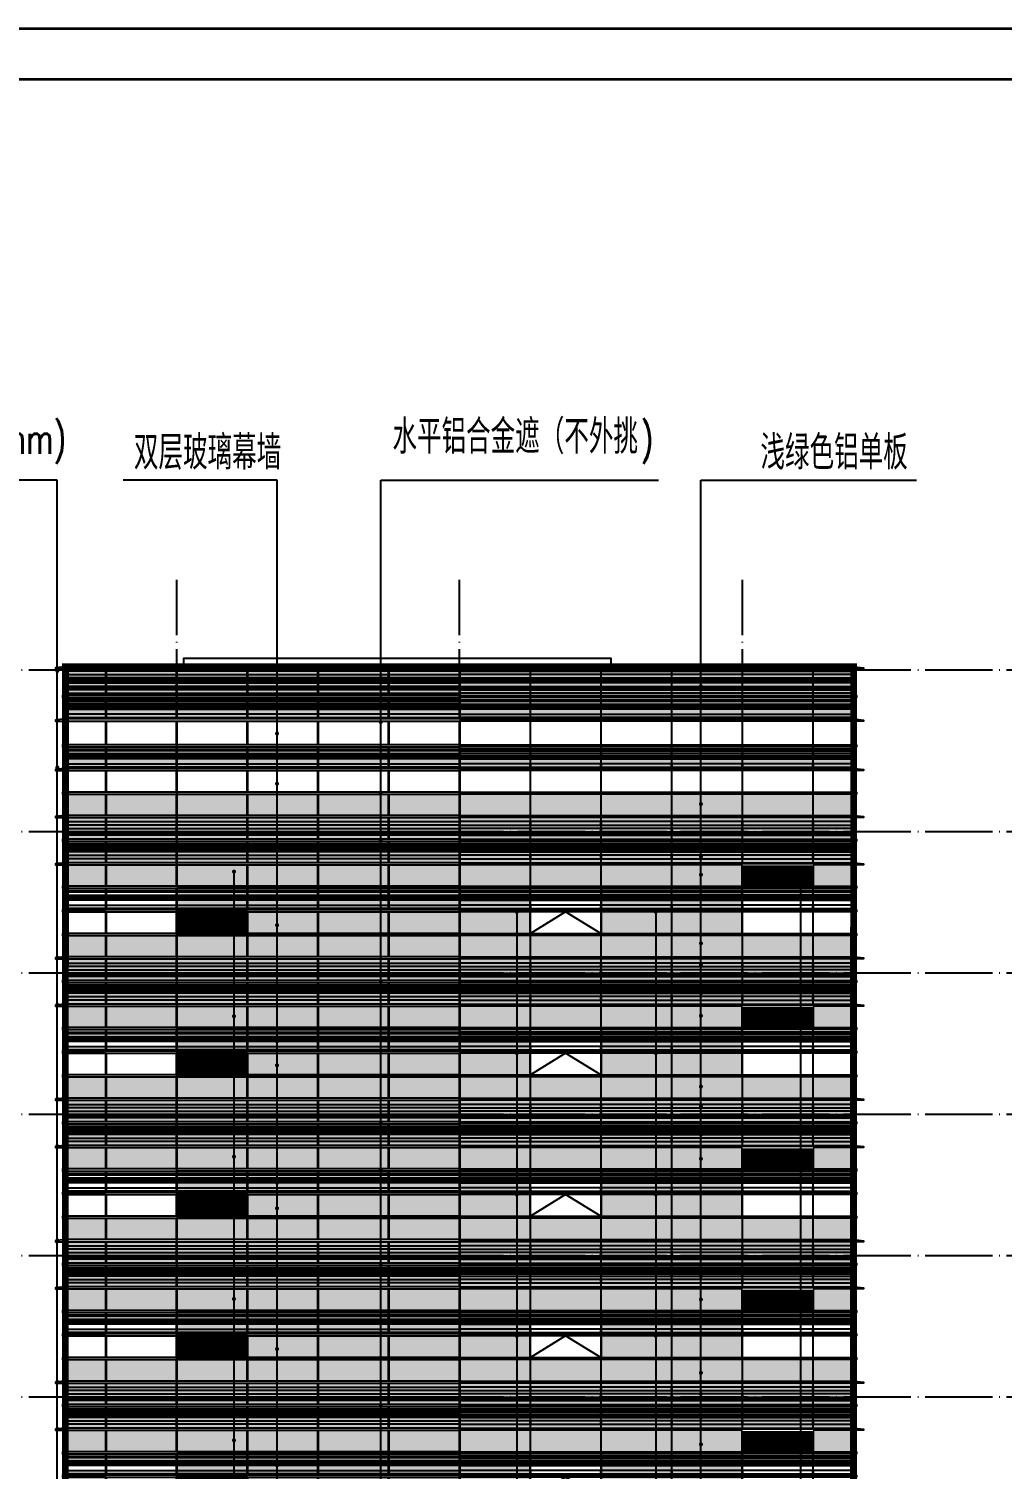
# Model space of a CAD drawing. Header units: millimetres. Extents: x 708158 to 1984082, y -168213 to -53.
# Drawn here: x 1034712 to 1063620, y -61396 to -18600 of the extents above; entities that cross this region are included whole.
import ezdxf

# ---------------------------------------------------------------- set-up
doc = ezdxf.new("R2010")
doc.units = ezdxf.units.MM
doc.header["$LTSCALE"] = 1000
doc.set_wipeout_variables(frame=1)
doc.linetypes.add('DASH', pattern=[0.35, 0.25, -0.1])
doc.linetypes.add('DOTE', pattern=[2.42, 2, -0.2, 0.02, -0.2])
doc.layers.get('0').update_dxf_attribs({"color": 8})
for name, color, linetype in [('A-AXIS', 1, 'DOTE'), ('A-看线', 63, 'Continuous'), ('DIM_LEAD', 3, 'Continuous'), ('DOTE', 1, 'DOTE'), ('PUB_TEXT', 7, 'Continuous'), ('SPACE_HATCH', 9, 'Continuous'), ('WINDOW', 4, 'Continuous'), ('看线', 115, 'Continuous'), ('立面加粗', 5, 'Continuous'), ('立面填充线2 穿孔板', 105, 'Continuous'), ('立面窗户线', 21, 'Continuous')]:
    doc.layers.add(name, color=color, linetype=linetype)
doc.layers.add('E-百叶', color=8, linetype='Continuous', lineweight=35)
doc.layers.add('图框', color=4, linetype='Continuous', lineweight=35)
doc.layers.add('不打印线', color=6, linetype='DASH', lineweight=0, plot=False)
doc.styles.add('_TCH_DIM', font='SIMPLEX', dxfattribs={"bigfont": 'GBCBIG'})

# ---------------------------------------------------------------- blocks, each defined once
blk = doc.blocks.new('A$C646C2EE2')
at = {"layer": 'A-看线'}
for points in [[(0, -70), (2090, -70), (2090, -120), (0, -120)], [(0, -200), (2090, -200), (2090, -250), (0, -250)], [(0, -300), (2090, -300), (2090, -350), (0, -350)], [(2100, -70), (4190, -70), (4190, -120), (2100, -120)], [(2100, -200), (4190, -200), (4190, -250), (2100, -250)], [(2100, -300), (4190, -300), (4190, -350), (2100, -350)], [(4200, -70), (6290, -70), (6290, -120), (4200, -120)], [(4200, -200), (6290, -200), (6290, -250), (4200, -250)], [(4200, -300), (6290, -300), (6290, -350), (4200, -350)], [(6300, -70), (8390, -70), (8390, -120), (6300, -120)], [(6300, -200), (8390, -200), (8390, -250), (6300, -250)], [(6300, -300), (8390, -300), (8390, -350), (6300, -350)], [(0, -500), (2090, -500), (2090, -600), (0, -600)], [(2100, -500), (4190, -500), (4190, -600), (2100, -600)], [(4200, -500), (6290, -500), (6290, -600), (4200, -600)], [(6300, -500), (8390, -500), (8390, -600), (6300, -600)]]:
    blk.add_lwpolyline(points, close=True, dxfattribs=at)
at = {"layer": 'WINDOW'}
for points in [[(2090, 0), (2100, 0), (2100, -640), (2090, -640)], [(4190, 0), (4200, 0), (4200, -640), (4190, -640)], [(6290, 0), (6300, 0), (6300, -640), (6290, -640)], [(8390, 0), (8400, 0), (8400, -640), (8390, -640)]]:
    blk.add_lwpolyline(points, close=True, dxfattribs=at)
blk = doc.blocks.new('A$C62FF6653')
at = {"layer": '立面填充线2 穿孔板'}
for points in [[(5, -690), (11695, -690), (11695, -1480), (5, -1480)], [(23395, -690), (11705, -690), (11705, -1480), (23395, -1480)], [(5, -1540), (11695, -1540), (11695, -2180), (5, -2180)], [(23395, -1540), (11705, -1540), (11705, -2180), (23395, -2180)], [(5, -3010), (11695, -3010), (11695, -3650), (5, -3650)], [(23395, -3010), (11705, -3010), (11705, -3650), (23395, -3650)], [(5, -4410), (11695, -4410), (11695, -5050), (5, -5050)], [(23395, -4410), (11705, -4410), (11705, -5050), (23395, -5050)]]:
    blk.add_hatch(color=256, dxfattribs=at).paths.add_polyline_path(points)
at = {"layer": 'A-看线'}
for points in [[(5, -690), (11695, -690), (11695, -1480), (5, -1480)], [(1195, -760), (5, -760), (5, -860), (1195, -860)], [(3295, -760), (1205, -760), (1205, -860), (3295, -860)], [(5395, -760), (3305, -760), (3305, -860), (5395, -860)], [(7495, -760), (5405, -760), (5405, -860), (7495, -860)], [(9595, -760), (7505, -760), (7505, -860), (9595, -860)], [(11695, -760), (9605, -760), (9605, -860), (11695, -860)], [(23395, -690), (11705, -690), (11705, -1480), (23395, -1480)], [(11705, -760), (13795, -760), (13795, -860), (11705, -860)], [(13805, -760), (15895, -760), (15895, -860), (13805, -860)], [(15905, -760), (17995, -760), (17995, -860), (15905, -860)], [(18005, -760), (20095, -760), (20095, -860), (18005, -860)], [(20105, -760), (22195, -760), (22195, -860), (20105, -860)], [(22205, -760), (23395, -760), (23395, -860), (22205, -860)], [(1195, -960), (5, -960), (5, -1010), (1195, -1010)], [(1195, -1060), (5, -1060), (5, -1110), (1195, -1110)], [(1195, -1210), (5, -1210), (5, -1260), (1195, -1260)], [(3295, -960), (1205, -960), (1205, -1010), (3295, -1010)], [(3295, -1060), (1205, -1060), (1205, -1110), (3295, -1110)], [(3295, -1210), (1205, -1210), (1205, -1260), (3295, -1260)], [(5395, -960), (3305, -960), (3305, -1010), (5395, -1010)], [(5395, -1060), (3305, -1060), (3305, -1110), (5395, -1110)], [(5395, -1210), (3305, -1210), (3305, -1260), (5395, -1260)], [(7495, -960), (5405, -960), (5405, -1010), (7495, -1010)], [(7495, -1060), (5405, -1060), (5405, -1110), (7495, -1110)], [(7495, -1210), (5405, -1210), (5405, -1260), (7495, -1260)], [(9595, -960), (7505, -960), (7505, -1010), (9595, -1010)], [(9595, -1060), (7505, -1060), (7505, -1110), (9595, -1110)], [(9595, -1210), (7505, -1210), (7505, -1260), (9595, -1260)], [(11695, -960), (9605, -960), (9605, -1010), (11695, -1010)], [(11695, -1060), (9605, -1060), (9605, -1110), (11695, -1110)], [(11695, -1210), (9605, -1210), (9605, -1260), (11695, -1260)], [(11705, -960), (13795, -960), (13795, -1010), (11705, -1010)], [(11705, -1060), (13795, -1060), (13795, -1110), (11705, -1110)], [(11705, -1210), (13795, -1210), (13795, -1260), (11705, -1260)], [(13805, -960), (15895, -960), (15895, -1010), (13805, -1010)], [(13805, -1060), (15895, -1060), (15895, -1110), (13805, -1110)], [(13805, -1210), (15895, -1210), (15895, -1260), (13805, -1260)], [(15905, -960), (17995, -960), (17995, -1010), (15905, -1010)], [(15905, -1060), (17995, -1060), (17995, -1110), (15905, -1110)], [(15905, -1210), (17995, -1210), (17995, -1260), (15905, -1260)], [(18005, -960), (20095, -960), (20095, -1010), (18005, -1010)], [(18005, -1060), (20095, -1060), (20095, -1110), (18005, -1110)], [(18005, -1210), (20095, -1210), (20095, -1260), (18005, -1260)], [(20105, -960), (22195, -960), (22195, -1010), (20105, -1010)], [(20105, -1060), (22195, -1060), (22195, -1110), (20105, -1110)], [(20105, -1210), (22195, -1210), (22195, -1260), (20105, -1260)], [(22205, -960), (23395, -960), (23395, -1010), (22205, -1010)], [(22205, -1060), (23395, -1060), (23395, -1110), (22205, -1110)], [(22205, -1210), (23395, -1210), (23395, -1260), (22205, -1260)], [(1195, -1310), (5, -1310), (5, -1410), (1195, -1410)], [(5, -1540), (11695, -1540), (11695, -2180), (5, -2180)], [(1195, -1610), (5, -1610), (5, -1660), (1195, -1660)], [(3295, -1310), (1205, -1310), (1205, -1410), (3295, -1410)], [(3295, -1610), (1205, -1610), (1205, -1660), (3295, -1660)], [(5395, -1310), (3305, -1310), (3305, -1410), (5395, -1410)], [(5395, -1610), (3305, -1610), (3305, -1660), (5395, -1660)], [(7495, -1310), (5405, -1310), (5405, -1410), (7495, -1410)], [(7495, -1610), (5405, -1610), (5405, -1660), (7495, -1660)], [(9595, -1310), (7505, -1310), (7505, -1410), (9595, -1410)], [(9595, -1610), (7505, -1610), (7505, -1660), (9595, -1660)], [(11695, -1310), (9605, -1310), (9605, -1410), (11695, -1410)], [(11695, -1610), (9605, -1610), (9605, -1660), (11695, -1660)], [(11705, -1310), (13795, -1310), (13795, -1410), (11705, -1410)], [(23395, -1540), (11705, -1540), (11705, -2180), (23395, -2180)], [(11705, -1610), (13795, -1610), (13795, -1660), (11705, -1660)], [(13805, -1310), (15895, -1310), (15895, -1410), (13805, -1410)], [(13805, -1610), (15895, -1610), (15895, -1660), (13805, -1660)], [(15905, -1310), (17995, -1310), (17995, -1410), (15905, -1410)], [(15905, -1610), (17995, -1610), (17995, -1660), (15905, -1660)], [(18005, -1310), (20095, -1310), (20095, -1410), (18005, -1410)], [(18005, -1610), (20095, -1610), (20095, -1660), (18005, -1660)], [(20105, -1310), (22195, -1310), (22195, -1410), (20105, -1410)], [(20105, -1610), (22195, -1610), (22195, -1660), (20105, -1660)], [(22205, -1310), (23395, -1310), (23395, -1410), (22205, -1410)], [(22205, -1610), (23395, -1610), (23395, -1660), (22205, -1660)], [(1195, -1740), (5, -1740), (5, -1790), (1195, -1790)], [(1195, -1840), (5, -1840), (5, -1890), (1195, -1890)], [(1195, -2040), (5, -2040), (5, -2140), (1195, -2140)], [(3295, -1740), (1205, -1740), (1205, -1790), (3295, -1790)], [(3295, -1840), (1205, -1840), (1205, -1890), (3295, -1890)], [(3295, -2040), (1205, -2040), (1205, -2140), (3295, -2140)], [(5395, -1740), (3305, -1740), (3305, -1790), (5395, -1790)], [(5395, -1840), (3305, -1840), (3305, -1890), (5395, -1890)], [(5395, -2040), (3305, -2040), (3305, -2140), (5395, -2140)], [(7495, -1740), (5405, -1740), (5405, -1790), (7495, -1790)], [(7495, -1840), (5405, -1840), (5405, -1890), (7495, -1890)], [(7495, -2040), (5405, -2040), (5405, -2140), (7495, -2140)], [(9595, -1740), (7505, -1740), (7505, -1790), (9595, -1790)], [(9595, -1840), (7505, -1840), (7505, -1890), (9595, -1890)], [(9595, -2040), (7505, -2040), (7505, -2140), (9595, -2140)], [(11695, -1740), (9605, -1740), (9605, -1790), (11695, -1790)], [(11695, -1840), (9605, -1840), (9605, -1890), (11695, -1890)], [(11695, -2040), (9605, -2040), (9605, -2140), (11695, -2140)], [(11705, -1740), (13795, -1740), (13795, -1790), (11705, -1790)], [(11705, -1840), (13795, -1840), (13795, -1890), (11705, -1890)], [(11705, -2040), (13795, -2040), (13795, -2140), (11705, -2140)], [(13805, -1740), (15895, -1740), (15895, -1790), (13805, -1790)], [(13805, -1840), (15895, -1840), (15895, -1890), (13805, -1890)], [(13805, -2040), (15895, -2040), (15895, -2140), (13805, -2140)], [(15905, -1740), (17995, -1740), (17995, -1790), (15905, -1790)], [(15905, -1840), (17995, -1840), (17995, -1890), (15905, -1890)], [(15905, -2040), (17995, -2040), (17995, -2140), (15905, -2140)], [(18005, -1740), (20095, -1740), (20095, -1790), (18005, -1790)], [(18005, -1840), (20095, -1840), (20095, -1890), (18005, -1890)], [(18005, -2040), (20095, -2040), (20095, -2140), (18005, -2140)], [(20105, -1740), (22195, -1740), (22195, -1790), (20105, -1790)], [(20105, -1840), (22195, -1840), (22195, -1890), (20105, -1890)], [(20105, -2040), (22195, -2040), (22195, -2140), (20105, -2140)], [(22205, -1740), (23395, -1740), (23395, -1790), (22205, -1790)], [(22205, -1840), (23395, -1840), (23395, -1890), (22205, -1890)], [(22205, -2040), (23395, -2040), (23395, -2140), (22205, -2140)], [(5, -3010), (11695, -3010), (11695, -3650), (5, -3650)], [(5, -3080), (1195, -3080), (1195, -3130), (5, -3130)], [(5, -3210), (1195, -3210), (1195, -3260), (5, -3260)], [(5, -3310), (1195, -3310), (1195, -3360), (5, -3360)], [(1205, -3080), (3295, -3080), (3295, -3130), (1205, -3130)], [(1205, -3210), (3295, -3210), (3295, -3260), (1205, -3260)], [(1205, -3310), (3295, -3310), (3295, -3360), (1205, -3360)], [(23395, -3010), (11705, -3010), (11705, -3650), (23395, -3650)], [(22195, -3080), (20105, -3080), (20105, -3130), (22195, -3130)], [(22195, -3210), (20105, -3210), (20105, -3260), (22195, -3260)], [(22195, -3310), (20105, -3310), (20105, -3360), (22195, -3360)], [(23395, -3080), (22205, -3080), (22205, -3130), (23395, -3130)], [(23395, -3210), (22205, -3210), (22205, -3260), (23395, -3260)], [(23395, -3310), (22205, -3310), (22205, -3360), (23395, -3360)], [(5, -3510), (1195, -3510), (1195, -3610), (5, -3610)], [(5, -3710), (11695, -3710), (11695, -4350), (5, -4350)], [(1205, -3510), (3295, -3510), (3295, -3610), (1205, -3610)], [(23395, -3710), (11705, -3710), (11705, -4350), (23395, -4350)], [(22195, -3510), (20105, -3510), (20105, -3610), (22195, -3610)], [(23395, -3510), (22205, -3510), (22205, -3610), (23395, -3610)], [(5, -4410), (11695, -4410), (11695, -5050), (5, -5050)], [(23395, -4410), (11705, -4410), (11705, -5050), (23395, -5050)]]:
    blk.add_lwpolyline(points, close=True, dxfattribs=at)
at = {"layer": 'WINDOW'}
for points in [[(-5, -690), (5, -690), (5, -1480), (-5, -1480)], [(-5, -690), (5, -690), (5, -1480), (-5, -1480)], [(-5, -690), (5, -690), (5, -1480), (-5, -1480)], [(1195, -690), (1205, -690), (1205, -1480), (1195, -1480)], [(3295, -690), (3305, -690), (3305, -1480), (3295, -1480)], [(5395, -690), (5405, -690), (5405, -1480), (5395, -1480)], [(7495, -690), (7505, -690), (7505, -1480), (7495, -1480)], [(9595, -690), (9605, -690), (9605, -1480), (9595, -1480)], [(11695, -690), (11705, -690), (11705, -1480), (11695, -1480)], [(11705, -690), (11695, -690), (11695, -1480), (11705, -1480)], [(13805, -690), (13795, -690), (13795, -1480), (13805, -1480)], [(15905, -690), (15895, -690), (15895, -1480), (15905, -1480)], [(18005, -690), (17995, -690), (17995, -1480), (18005, -1480)], [(20105, -690), (20095, -690), (20095, -1480), (20105, -1480)], [(22205, -690), (22195, -690), (22195, -1480), (22205, -1480)], [(23405, -690), (23395, -690), (23395, -1480), (23405, -1480)], [(-5, -1540), (5, -1540), (5, -2180), (-5, -2180)], [(-5, -1540), (5, -1540), (5, -2180), (-5, -2180)], [(-5, -1540), (5, -1540), (5, -2180), (-5, -2180)], [(1195, -1540), (1205, -1540), (1205, -2180), (1195, -2180)], [(3295, -1540), (3305, -1540), (3305, -2180), (3295, -2180)], [(3295, -1540), (3305, -1540), (3305, -2180), (3295, -2180)], [(5395, -1540), (5405, -1540), (5405, -2180), (5395, -2180)], [(5395, -1540), (5405, -1540), (5405, -2180), (5395, -2180)], [(7495, -1540), (7505, -1540), (7505, -2180), (7495, -2180)], [(7495, -1540), (7505, -1540), (7505, -2180), (7495, -2180)], [(9595, -1540), (9605, -1540), (9605, -2180), (9595, -2180)], [(9595, -1540), (9605, -1540), (9605, -2180), (9595, -2180)], [(11695, -1540), (11705, -1540), (11705, -2180), (11695, -2180)], [(11705, -1540), (11695, -1540), (11695, -2180), (11705, -2180)], [(13805, -1540), (13795, -1540), (13795, -2180), (13805, -2180)], [(13805, -1540), (13795, -1540), (13795, -2180), (13805, -2180)], [(15905, -1540), (15895, -1540), (15895, -2180), (15905, -2180)], [(15905, -1540), (15895, -1540), (15895, -2180), (15905, -2180)], [(18005, -1540), (17995, -1540), (17995, -2180), (18005, -2180)], [(18005, -1540), (17995, -1540), (17995, -2180), (18005, -2180)], [(20105, -1540), (20095, -1540), (20095, -2180), (20105, -2180)], [(20105, -1540), (20095, -1540), (20095, -2180), (20105, -2180)], [(22205, -1540), (22195, -1540), (22195, -2180), (22205, -2180)], [(23405, -1540), (23395, -1540), (23395, -2180), (23405, -2180)], [(-5, -2240), (5, -2240), (5, -2950), (-5, -2950)], [(-5, -2240), (5, -2240), (5, -2950), (-5, -2950)], [(1195, -2240), (1205, -2240), (1205, -2950), (1195, -2950)], [(3295, -2240), (3305, -2240), (3305, -2950), (3295, -2950)], [(5395, -2240), (5405, -2240), (5405, -2950), (5395, -2950)], [(7495, -2240), (7505, -2240), (7505, -2950), (7495, -2950)], [(9595, -2240), (9605, -2240), (9605, -2950), (9595, -2950)], [(11695, -2240), (11705, -2240), (11705, -2950), (11695, -2950)], [(11705, -2240), (11695, -2240), (11695, -2950), (11705, -2950)], [(13805, -2240), (13795, -2240), (13795, -2950), (13805, -2950)], [(15905, -2240), (15895, -2240), (15895, -2950), (15905, -2950)], [(18005, -2240), (17995, -2240), (17995, -2950), (18005, -2950)], [(20105, -2240), (20095, -2240), (20095, -2950), (20105, -2950)], [(22205, -2240), (22195, -2240), (22195, -2950), (22205, -2950)], [(23405, -2240), (23395, -2240), (23395, -2950), (23405, -2950)], [(-5, -3010), (5, -3010), (5, -3650), (-5, -3650)], [(-5, -3010), (5, -3010), (5, -3650), (-5, -3650)], [(-5, -3010), (5, -3010), (5, -3650), (-5, -3650)], [(1195, -3010), (1205, -3010), (1205, -3650), (1195, -3650)], [(3295, -3010), (3305, -3010), (3305, -3650), (3295, -3650)], [(20105, -3010), (20095, -3010), (20095, -3650), (20105, -3650)], [(22205, -3010), (22195, -3010), (22195, -3650), (22205, -3650)], [(22205, -3010), (22195, -3010), (22195, -3650), (22205, -3650)], [(23405, -3010), (23395, -3010), (23395, -3650), (23405, -3650)], [(-5, -3710), (5, -3710), (5, -4350), (-5, -4350)], [(-5, -3710), (5, -3710), (5, -4350), (-5, -4350)], [(1195, -3710), (1205, -3710), (1205, -4350), (1195, -4350)], [(3295, -3710), (3305, -3710), (3305, -4350), (3295, -4350)], [(5395, -3710), (5405, -3710), (5405, -4350), (5395, -4350)], [(7495, -3710), (7505, -3710), (7505, -4350), (7495, -4350)], [(9595, -3710), (9605, -3710), (9605, -4350), (9595, -4350)], [(11705, -3710), (11695, -3710), (11695, -4350), (11705, -4350)], [(11695, -3710), (11705, -3710), (11705, -4350), (11695, -4350)], [(11695, -3710), (11705, -3710), (11705, -4350), (11695, -4350)], [(11705, -3710), (11695, -3710), (11695, -4350), (11705, -4350)], [(13805, -3710), (13795, -3710), (13795, -4350), (13805, -4350)], [(15905, -3710), (15895, -3710), (15895, -4350), (15905, -4350)], [(18005, -3710), (17995, -3710), (17995, -4350), (18005, -4350)], [(20105, -3710), (20095, -3710), (20095, -4350), (20105, -4350)], [(22205, -3710), (22195, -3710), (22195, -4350), (22205, -4350)], [(23405, -3710), (23395, -3710), (23395, -4350), (23405, -4350)], [(-5, -4410), (5, -4410), (5, -5050), (-5, -5050)], [(-5, -4410), (5, -4410), (5, -5050), (-5, -5050)], [(-5, -4410), (5, -4410), (5, -5050), (-5, -5050)], [(1195, -4410), (1205, -4410), (1205, -5050), (1195, -5050)], [(3295, -4410), (3305, -4410), (3305, -5050), (3295, -5050)], [(5395, -4410), (5405, -4410), (5405, -5050), (5395, -5050)], [(7495, -4410), (7505, -4410), (7505, -5050), (7495, -5050)], [(9595, -4410), (9605, -4410), (9605, -5050), (9595, -5050)], [(11705, -4410), (11695, -4410), (11695, -5050), (11705, -5050)], [(11695, -4410), (11705, -4410), (11705, -5050), (11695, -5050)], [(11695, -4410), (11705, -4410), (11705, -5050), (11695, -5050)], [(11705, -4410), (11695, -4410), (11695, -5050), (11705, -5050)], [(13805, -4410), (13795, -4410), (13795, -5050), (13805, -5050)], [(15905, -4410), (15895, -4410), (15895, -5050), (15905, -5050)], [(18005, -4410), (17995, -4410), (17995, -5050), (18005, -5050)], [(20105, -4410), (20095, -4410), (20095, -5050), (20105, -5050)], [(22205, -4410), (22195, -4410), (22195, -5050), (22205, -5050)], [(23405, -4410), (23395, -4410), (23395, -5050), (23405, -5050)]]:
    blk.add_lwpolyline(points, close=True, dxfattribs=at)
at = {"layer": '立面窗户线'}
for points in [[(11700, -630), (0, -630), (-30, -630), (-300, -660), (-300, -690), (0, -690), (11700, -690)], [(11700, -630), (23400, -630), (23430, -630), (23700, -660), (23700, -690), (23400, -690), (11700, -690)], [(11700, -1480), (0, -1480), (-90, -1480), (-90, -1540), (0, -1540), (11700, -1540)], [(11700, -1480), (23400, -1480), (23490, -1480), (23490, -1540), (23400, -1540), (11700, -1540)], [(11700, -2180), (0, -2180), (-30, -2180), (-300, -2210), (-300, -2240), (0, -2240), (11700, -2240)], [(11700, -2180), (23400, -2180), (23430, -2180), (23700, -2210), (23700, -2240), (23400, -2240), (11700, -2240)], [(11700, -2950), (0, -2950), (-90, -2950), (-90, -3010), (0, -3010), (11700, -3010)], [(11700, -2950), (23400, -2950), (23490, -2950), (23490, -3010), (23400, -3010), (11700, -3010)], [(11700, -3650), (0, -3650), (-30, -3650), (-300, -3680), (-300, -3710), (0, -3710), (11700, -3710)], [(11700, -3650), (23400, -3650), (23430, -3650), (23700, -3680), (23700, -3710), (23400, -3710), (11700, -3710)], [(11700, -4350), (0, -4350), (-90, -4350), (-90, -4410), (0, -4410), (11700, -4410)], [(11700, -4350), (23400, -4350), (23490, -4350), (23490, -4410), (23400, -4410), (11700, -4410)]]:
    blk.add_lwpolyline(points, dxfattribs=at)
at = {"layer": 'WINDOW'}
blk.add_blockref('A$C646C2EE2', (3305, -3010), dxfattribs=at)
at = {"layer": 'WINDOW', "xscale": -1}
blk.add_blockref('A$C646C2EE2', (20095, -3010), dxfattribs=at)
blk = doc.blocks.new('A$C2A3A27BA')
at = {"layer": 'A-看线'}
for points in [[(0, -40), (2090, -40), (2090, -140), (0, -140)], [(0, -240), (2090, -240), (2090, -340), (0, -340)], [(0, -390), (2090, -390), (2090, -440), (0, -440)], [(2100, -40), (4190, -40), (4190, -140), (2100, -140)], [(2100, -240), (4190, -240), (4190, -340), (2100, -340)], [(2100, -390), (4190, -390), (4190, -440), (2100, -440)], [(4200, -40), (6290, -40), (6290, -140), (4200, -140)], [(4200, -240), (6290, -240), (6290, -340), (4200, -340)], [(4200, -390), (6290, -390), (6290, -440), (4200, -440)], [(6300, -40), (8390, -40), (8390, -140), (6300, -140)], [(6300, -240), (8390, -240), (8390, -340), (6300, -340)], [(6300, -390), (8390, -390), (8390, -440), (6300, -440)], [(0, -690), (2090, -690), (2090, -740), (0, -740)], [(0, -790), (2090, -790), (2090, -840), (0, -840)], [(2100, -690), (4190, -690), (4190, -740), (2100, -740)], [(2100, -790), (4190, -790), (4190, -840), (2100, -840)], [(4200, -690), (6290, -690), (6290, -740), (4200, -740)], [(4200, -790), (6290, -790), (6290, -840), (4200, -840)], [(6300, -690), (8390, -690), (8390, -740), (6300, -740)], [(6300, -790), (8390, -790), (8390, -840), (6300, -840)], [(0, -890), (2090, -890), (2090, -940), (0, -940)], [(0, -1040), (2090, -1040), (2090, -1140), (0, -1140)], [(2100, -890), (4190, -890), (4190, -940), (2100, -940)], [(2100, -1040), (4190, -1040), (4190, -1140), (2100, -1140)], [(4200, -890), (6290, -890), (6290, -940), (4200, -940)], [(4200, -1040), (6290, -1040), (6290, -1140), (4200, -1140)], [(6300, -890), (8390, -890), (8390, -940), (6300, -940)], [(6300, -1040), (8390, -1040), (8390, -1140), (6300, -1140)]]:
    blk.add_lwpolyline(points, close=True, dxfattribs=at)
at = {"layer": 'WINDOW'}
for points in [[(2090, 80), (2100, 80), (2100, -560), (2090, -560)], [(4190, 80), (4200, 80), (4200, -560), (4190, -560)], [(6290, 80), (6300, 80), (6300, -560), (6290, -560)], [(8390, 80), (8400, 80), (8400, -560), (8390, -560)], [(2090, -620), (2100, -620), (2100, -1260), (2090, -1260)], [(4190, -620), (4200, -620), (4200, -1260), (4190, -1260)], [(6290, -620), (6300, -620), (6300, -1260), (6290, -1260)], [(8390, -620), (8400, -620), (8400, -1260), (8390, -1260)]]:
    blk.add_lwpolyline(points, close=True, dxfattribs=at)
blk = doc.blocks.new('A$C06C913D6')
at = {"layer": '立面填充线2 穿孔板'}
for points in [[(5, 420), (11695, 420), (11695, -220), (5, -220)], [(23395, 420), (11705, 420), (11705, -220), (23395, -220)], [(5, -280), (11695, -280), (11695, -920), (5, -920)], [(23395, -280), (11705, -280), (11705, -920), (23395, -920)], [(5, -980), (11695, -980), (11695, -1620), (5, -1620)], [(23395, -980), (11705, -980), (11705, -1620), (23395, -1620)], [(5, -3080), (11695, -3080), (11695, -3720), (5, -3720)], [(23395, -3080), (11705, -3080), (11705, -3720), (23395, -3720)]]:
    blk.add_hatch(color=256, dxfattribs=at).paths.add_polyline_path(points)
blk.add_line((1195, -2380), (5, -2380))
at = {"layer": 'A-看线'}
for points in [[(5, 420), (11695, 420), (11695, -220), (5, -220)], [(5, 300), (1195, 300), (1195, 200), (5, 200)], [(5, 100), (1195, 100), (1195, 0), (5, 0)], [(1205, 300), (3295, 300), (3295, 200), (1205, 200)], [(1205, 100), (3295, 100), (3295, 0), (1205, 0)], [(23395, 420), (11705, 420), (11705, -220), (23395, -220)], [(22195, 300), (20105, 300), (20105, 200), (22195, 200)], [(22195, 100), (20105, 100), (20105, 0), (22195, 0)], [(23395, 300), (22205, 300), (22205, 200), (23395, 200)], [(23395, 100), (22205, 100), (22205, 0), (23395, 0)], [(5, -50), (1195, -50), (1195, -100), (5, -100)], [(5, -280), (11695, -280), (11695, -920), (5, -920)], [(5, -350), (1195, -350), (1195, -400), (5, -400)], [(1205, -50), (3295, -50), (3295, -100), (1205, -100)], [(1205, -350), (3295, -350), (3295, -400), (1205, -400)], [(23395, -280), (11705, -280), (11705, -920), (23395, -920)], [(22195, -50), (20105, -50), (20105, -100), (22195, -100)], [(22195, -350), (20105, -350), (20105, -400), (22195, -400)], [(23395, -50), (22205, -50), (22205, -100), (23395, -100)], [(23395, -350), (22205, -350), (22205, -400), (23395, -400)], [(5, -450), (1195, -450), (1195, -500), (5, -500)], [(5, -550), (1195, -550), (1195, -600), (5, -600)], [(5, -700), (1195, -700), (1195, -800), (5, -800)], [(1205, -450), (3295, -450), (3295, -500), (1205, -500)], [(1205, -550), (3295, -550), (3295, -600), (1205, -600)], [(1205, -700), (3295, -700), (3295, -800), (1205, -800)], [(22195, -450), (20105, -450), (20105, -500), (22195, -500)], [(22195, -550), (20105, -550), (20105, -600), (22195, -600)], [(22195, -700), (20105, -700), (20105, -800), (22195, -800)], [(23395, -450), (22205, -450), (22205, -500), (23395, -500)], [(23395, -550), (22205, -550), (22205, -600), (23395, -600)], [(23395, -700), (22205, -700), (22205, -800), (23395, -800)], [(5, -980), (11695, -980), (11695, -1620), (5, -1620)], [(23395, -980), (11705, -980), (11705, -1620), (23395, -1620)], [(5, -1750), (1195, -1750), (1195, -1800), (5, -1800)], [(5, -1880), (1195, -1880), (1195, -1930), (5, -1930)], [(5, -1980), (1195, -1980), (1195, -2030), (5, -2030)], [(1205, -1750), (3295, -1750), (3295, -1800), (1205, -1800)], [(1205, -1880), (3295, -1880), (3295, -1930), (1205, -1930)], [(1205, -1980), (3295, -1980), (3295, -2030), (1205, -2030)], [(22195, -1750), (20105, -1750), (20105, -1800), (22195, -1800)], [(22195, -1880), (20105, -1880), (20105, -1930), (22195, -1930)], [(22195, -1980), (20105, -1980), (20105, -2030), (22195, -2030)], [(23395, -1750), (22205, -1750), (22205, -1800), (23395, -1800)], [(23395, -1880), (22205, -1880), (22205, -1930), (23395, -1930)], [(23395, -1980), (22205, -1980), (22205, -2030), (23395, -2030)], [(5, -2180), (1195, -2180), (1195, -2280), (5, -2280)], [(1205, -2180), (3295, -2180), (3295, -2280), (1205, -2280)], [(22195, -2180), (20105, -2180), (20105, -2280), (22195, -2280)], [(23395, -2180), (22205, -2180), (22205, -2280), (23395, -2280)], [(5, -3080), (11695, -3080), (11695, -3720), (5, -3720)], [(23395, -3080), (11705, -3080), (11705, -3720), (23395, -3720)]]:
    blk.add_lwpolyline(points, close=True, dxfattribs=at)
at = {"layer": 'WINDOW'}
for points in [[(-5, 420), (5, 420), (5, -220), (-5, -220)], [(1195, 420), (1205, 420), (1205, -220), (1195, -220)], [(3295, 420), (3305, 420), (3305, -220), (3295, -220)], [(20105, 420), (20095, 420), (20095, -220), (20105, -220)], [(22205, 420), (22195, 420), (22195, -220), (22205, -220)], [(23405, 420), (23395, 420), (23395, -220), (23405, -220)], [(-5, -280), (5, -280), (5, -920), (-5, -920)], [(1195, -280), (1205, -280), (1205, -920), (1195, -920)], [(3295, -280), (3305, -280), (3305, -920), (3295, -920)], [(20105, -280), (20095, -280), (20095, -920), (20105, -920)], [(22205, -280), (22195, -280), (22195, -920), (22205, -920)], [(23405, -280), (23395, -280), (23395, -920), (23405, -920)], [(-5, -980), (5, -980), (5, -1620), (-5, -1620)], [(1195, -980), (1205, -980), (1205, -1620), (1195, -1620)], [(3295, -980), (3305, -980), (3305, -1620), (3295, -1620)], [(5395, -980), (5405, -980), (5405, -1620), (5395, -1620)], [(7495, -980), (7505, -980), (7505, -1620), (7495, -1620)], [(9595, -980), (9605, -980), (9605, -1620), (9595, -1620)], [(11705, -980), (11695, -980), (11695, -1620), (11705, -1620)], [(11695, -980), (11705, -980), (11705, -1620), (11695, -1620)], [(13805, -980), (13795, -980), (13795, -1620), (13805, -1620)], [(15905, -980), (15895, -980), (15895, -1620), (15905, -1620)], [(18005, -980), (17995, -980), (17995, -1620), (18005, -1620)], [(20105, -980), (20095, -980), (20095, -1620), (20105, -1620)], [(22205, -980), (22195, -980), (22195, -1620), (22205, -1620)], [(23405, -980), (23395, -980), (23395, -1620), (23405, -1620)], [(-5, -1680), (5, -1680), (5, -2320), (-5, -2320)], [(1195, -1680), (1205, -1680), (1205, -2320), (1195, -2320)], [(3295, -1680), (3305, -1680), (3305, -2320), (3295, -2320)], [(20105, -1680), (20095, -1680), (20095, -2320), (20105, -2320)], [(22205, -1680), (22195, -1680), (22195, -2320), (22205, -2320)], [(23405, -1680), (23395, -1680), (23395, -2320), (23405, -2320)], [(-5, -2380), (5, -2380), (5, -3020), (-5, -3020)], [(1195, -2380), (1205, -2380), (1205, -3020), (1195, -3020)], [(3295, -2380), (3305, -2380), (3305, -3020), (3295, -3020)], [(5395, -2380), (5405, -2380), (5405, -3020), (5395, -3020)], [(7495, -2380), (7505, -2380), (7505, -3020), (7495, -3020)], [(9595, -2380), (9605, -2380), (9605, -3020), (9595, -3020)], [(11705, -2380), (11695, -2380), (11695, -3020), (11705, -3020)], [(11695, -2380), (11705, -2380), (11705, -3020), (11695, -3020)], [(13805, -2380), (13795, -2380), (13795, -3020), (13805, -3020)], [(15905, -2380), (15895, -2380), (15895, -3020), (15905, -3020)], [(18005, -2380), (17995, -2380), (17995, -3020), (18005, -3020)], [(20105, -2380), (20095, -2380), (20095, -3020), (20105, -3020)], [(22205, -2380), (22195, -2380), (22195, -3020), (22205, -3020)], [(23405, -2380), (23395, -2380), (23395, -3020), (23405, -3020)], [(-5, -3080), (5, -3080), (5, -3720), (-5, -3720)], [(1195, -3080), (1205, -3080), (1205, -3720), (1195, -3720)], [(3295, -3080), (3305, -3080), (3305, -3720), (3295, -3720)], [(5395, -3080), (5405, -3080), (5405, -3720), (5395, -3720)], [(7495, -3080), (7505, -3080), (7505, -3720), (7495, -3720)], [(9595, -3080), (9605, -3080), (9605, -3720), (9595, -3720)], [(11705, -3080), (11695, -3080), (11695, -3720), (11705, -3720)], [(11695, -3080), (11705, -3080), (11705, -3720), (11695, -3720)], [(13805, -3080), (13795, -3080), (13795, -3720), (13805, -3720)], [(15905, -3080), (15895, -3080), (15895, -3720), (15905, -3720)], [(18005, -3080), (17995, -3080), (17995, -3720), (18005, -3720)], [(20105, -3080), (20095, -3080), (20095, -3720), (20105, -3720)], [(22205, -3080), (22195, -3080), (22195, -3720), (22205, -3720)], [(23405, -3080), (23395, -3080), (23395, -3720), (23405, -3720)]]:
    blk.add_lwpolyline(points, close=True, dxfattribs=at)
blk.add_lwpolyline([(15895, -3020), (14850, -2380), (13805, -3020)], dxfattribs=at)
at = {"layer": '立面窗户线'}
for points in [[(11700, 480), (0, 480), (-30, 480), (-300, 450), (-300, 420), (0, 420), (11700, 420)], [(11700, 480), (23400, 480), (23430, 480), (23700, 450), (23700, 420), (23400, 420), (11700, 420)], [(11700, -220), (0, -220), (-90, -220), (-90, -280), (0, -280), (11700, -280)], [(11700, -220), (23400, -220), (23490, -220), (23490, -280), (23400, -280), (11700, -280)], [(11700, -920), (0, -920), (-30, -920), (-300, -950), (-300, -980), (0, -980), (11700, -980)], [(11700, -920), (23400, -920), (23430, -920), (23700, -950), (23700, -980), (23400, -980), (11700, -980)], [(11700, -1620), (0, -1620), (-90, -1620), (-90, -1680), (0, -1680), (11700, -1680)], [(11700, -1620), (23400, -1620), (23490, -1620), (23490, -1680), (23400, -1680), (11700, -1680)], [(11700, -2320), (0, -2320), (-90, -2320), (-90, -2380), (0, -2380), (11700, -2380)], [(11700, -2320), (23400, -2320), (23490, -2320), (23490, -2380), (23400, -2380), (11700, -2380)], [(11700, -3020), (0, -3020), (-90, -3020), (-90, -3080), (0, -3080), (11700, -3080)], [(11700, -3020), (23400, -3020), (23490, -3020), (23490, -3080), (23400, -3080), (11700, -3080)]]:
    blk.add_lwpolyline(points, dxfattribs=at)
at = {"layer": 'WINDOW'}
for name, p in [('A$C2A3A27BA', (3305, 340)), ('A$C646C2EE2', (3305, -1680))]:
    blk.add_blockref(name, p, dxfattribs=at)
at = {"layer": 'WINDOW', "xscale": -1}
for name, p in [('A$C2A3A27BA', (20095, 340)), ('A$C646C2EE2', (20095, -1680))]:
    blk.add_blockref(name, p, dxfattribs=at)
blk = doc.blocks.new('A$C7550d0f3')
at = {"layer": 'E-百叶'}
blk.add_lwpolyline([(0, 0), (2090, 0), (2090, -640), (0, -640)], close=True, dxfattribs=at)
blk.add_wipeout([(0, 0), (2090, 0), (2090, -640), (0, -640)]).dxf.layer = 'E-百叶'
h = blk.add_hatch(dxfattribs=at)
h.set_pattern_fill('玻璃', color=256, scale=50)
h.set_pattern_definition([(0, (-760418.53, 78246.664), (0, 60), [])])
h.paths.add_polyline_path([(0, 0), (2090, 0), (2090, -640), (0, -640)])
blk = doc.blocks.new('A$Cc3478b20')
at = {"layer": 'E-百叶'}
blk.add_lwpolyline([(-395, 0), (1695, 0), (1695, -940), (-395, -940)], close=True, dxfattribs=at)
blk.add_wipeout([(-395, 0), (1695, 0), (1695, -940), (-395, -940)]).dxf.layer = 'E-百叶'
h = blk.add_hatch(dxfattribs=at)
h.set_pattern_fill('玻璃', color=256, scale=50)
h.set_pattern_definition([(0, (-760813.53, 77946.665), (0, 60), [])])
h.paths.add_polyline_path([(-395, 0), (1695, 0), (1695, -940), (-395, -940)])
blk = doc.blocks.new('A$C1d9441f4')
at = {"layer": 'DOTE'}
for p in [(21000, 29400), (4200, 28000), (21000, 25200), (4200, 23800), (21000, 21000), (4200, 19600), (21000, 16800), (4200, 15400), (21000, 12600), (4200, 11200), (0, 8400), (4200, 7000), (0, 3500), (4200, 2800), (0, -700), (4200, -1400)]:
    blk.add_blockref('A$C7550d0f3', p, dxfattribs=at)
at = {"layer": 'E-百叶'}
for p in [(21395, -4050), (4595, -6050), (21395, -9300), (4595, -11300)]:
    blk.add_blockref('A$Cc3478b20', p, dxfattribs=at)
blk = doc.blocks.new('A$C98de5506')
at = {"layer": '看线'}
blk.add_lwpolyline([(-3000, 0), (3900, 0), (3900, 250), (12900, 250), (16600, 250), (16600, 0), (19800, 0)], dxfattribs=at)
blk = doc.blocks.new('A$C7fb874a0')
at = {"layer": 'SPACE_HATCH'}
h = blk.add_hatch(color=256, dxfattribs=at)
h.dxf.hatch_style = 1
h.paths.add_polyline_path([(0, 0), (4190, 0), (4190, -1340), (0, -1340)])
h = blk.add_hatch(color=256, dxfattribs=at)
h.dxf.hatch_style = 1
h.paths.add_polyline_path([(6300, 0), (16790, 0), (16790, -1340), (6300, -1340)])
for points in [[(0, 0), (4190, 0), (4190, -1340), (0, -1340)], [(6300, 0), (16790, 0), (16790, -1340), (6300, -1340)]]:
    blk.add_lwpolyline(points, close=True, dxfattribs=at)
blk = doc.blocks.new('A$C3ac26513')
at = {"layer": 'SPACE_HATCH'}
h = blk.add_hatch(color=256, dxfattribs=at)
h.dxf.hatch_style = 1
h.paths.add_polyline_path([(-2100, -8550), (2090, -8550), (2090, -10490), (-2100, -10490)])
h = blk.add_hatch(color=256, dxfattribs=at)
h.dxf.hatch_style = 1
h.paths.add_polyline_path([(4200, -8550), (14690, -8550), (14690, -10490), (4200, -10490)])
for points in [[(-2100, -8550), (2090, -8550), (2090, -10490), (-2100, -10490)], [(4200, -8550), (14690, -8550), (14690, -10490), (4200, -10490)]]:
    blk.add_lwpolyline(points, close=True, dxfattribs=at)
for p in [(-2100, 25200), (-2100, 21000), (-2100, 16800), (-2100, 12600), (-2100, 8400), (-2100, 4200), (-2100, 0), (-2100, -4200)]:
    blk.add_blockref('A$C7fb874a0', p, dxfattribs=at)
blk = doc.blocks.new('A$C998f5811')
at = {"layer": '图框', "color": 4}
blk.add_line((0, 89100), (-126150, 89100), dxfattribs=at)
at = {"layer": '图框', "color": 4, "const_width": 74.2}
blk.add_lwpolyline([(-122400, 1500), (-1500, 1500), (-1500, 87600), (-122400, 87600)], close=True, dxfattribs=at)

msp = doc.modelspace()

# ---------------------------------------------------------------- linework, layer by layer
at = {"layer": 'A-AXIS'}
for p, q in [((1070590.5, -37656.7), (1028603.6, -37656.7)), ((1070590.5, -42456.7), (1028603.6, -42456.7)), ((1070590.5, -46656.7), (1028603.6, -46656.7)), ((1070590.5, -50856.7), (1028603.6, -50856.7)), ((1070590.5, -55056.7), (1028603.6, -55056.7)), ((1070590.5, -59256.7), (1028603.6, -59256.7))]:
    msp.add_line(p, q, dxfattribs=at)
at = {"layer": 'DIM_LEAD'}
for p, q in [((1035558.5, -32009.6), (1019359, -32009.6)), ((1035558.5, -37679.3), (1035558.5, -32009.6)), ((1035558.5, -39145.9), (1035558.5, -32009.6)), ((1035558.5, -40546.5), (1035558.5, -32009.6)), ((1042083.8, -32009.6), (1037518.2, -32009.6)), ((1042083.8, -39537.4), (1042083.8, -32009.6)), ((1042083.8, -40272.8), (1042083.8, -32009.6)), ((1042083.8, -41030.3), (1042083.8, -32009.6)), ((1045164.9, -37886.7), (1045164.3, -32009.6)), ((1045165, -39198), (1045164.3, -32009.6)), ((1045165.2, -41322.1), (1045164.3, -32009.6)), ((1045165.3, -42719.8), (1045164.3, -32009.6)), ((1045164.3, -32009.6), (1053409.1, -32009.6)), ((1054671.9, -38132.5), (1054671.9, -32009.6)), ((1054671.9, -38132.5), (1054671.9, -32009.6)), ((1054671.9, -38758.8), (1054671.9, -32009.6)), ((1054671.9, -41633.7), (1054671.9, -32009.6)), ((1054671.9, -42471), (1054671.9, -32009.6)), ((1054671.9, -43197.4), (1054671.9, -32009.6)), ((1054671.9, -32009.6), (1061078.9, -32009.6))]:
    msp.add_line(p, q, dxfattribs=at)
at = {"layer": 'DIM_LEAD', "const_width": 60}
for points in [[(1035558.5, -37709.3, 1), (1035558.5, -37649.3, 1)], [(1045164.9, -37916.7, 1), (1045164.9, -37856.7, 1)], [(1054671.9, -38162.5, 1), (1054671.9, -38102.5, 1)], [(1054671.9, -38162.5, 1), (1054671.9, -38102.5, 1)], [(1054671.9, -38788.8, 1), (1054671.9, -38728.8, 1)], [(1035558.5, -39175.9, 1), (1035558.5, -39115.9, 1)], [(1045165, -39228, 1), (1045165, -39168, 1)], [(1042083.8, -39567.4, 1), (1042083.8, -39507.4, 1)], [(1042083.8, -40302.8, 1), (1042083.8, -40242.8, 1)], [(1035558.5, -40576.5, 1), (1035558.5, -40516.5, 1)], [(1042083.8, -41060.3, 1), (1042083.8, -41000.3, 1)], [(1045165.2, -41352.1, 1), (1045165.2, -41292.1, 1)], [(1054671.9, -41663.7, 1), (1054671.9, -41603.7, 1)], [(1045165.3, -42749.8, 1), (1045165.3, -42689.8, 1)], [(1054671.9, -42501, 1), (1054671.9, -42441, 1)]]:
    msp.add_lwpolyline(points, format="xyb", close=True, dxfattribs=at)
at = {"layer": 'DOTE'}
for p, q in [((1039103.6, -87432.6), (1039103.6, -34970.2)), ((1047503.6, -87432.6), (1047503.6, -34970.2)), ((1055903.6, -87432.6), (1055903.6, -34970.2))]:
    msp.add_line(p, q, dxfattribs=at)
at = {"layer": '立面加粗', "const_width": 200}
msp.add_lwpolyline([(1062853.6, -86201.7), (1062853.6, -74876.7), (1056523.7, -74876.7), (1056523.7, -62976.7), (1059203.6, -62976.7), (1059206.1, -37556.7), (1035801.1, -37556.7), (1035798.6, -62976.7), (1033115.4, -62976.7), (1033117.7, -77886.7), (1035801.3, -77886.7), (1035799, -86106.7)], dxfattribs=at)

# ---------------------------------------------------------------- block references
for name, p in [('A$C62FF6653', (1035803.6, -36926.7)), ('A$C06C913D6', (1035803.6, -42456.7)), ('A$C06C913D6', (1035803.6, -46656.7)), ('A$C06C913D6', (1035803.6, -50856.7)), ('A$C06C913D6', (1035803.6, -55056.7)), ('A$C06C913D6', (1035803.6, -59256.7))]:
    msp.add_blockref(name, p)
at = {"layer": '不打印线', "xscale": -1}
msp.add_blockref('A$C98de5506', (1055903.6, -37556.7), dxfattribs=at)

# ---------------------------------------------------------------- texts
at = {"layer": 'PUB_TEXT', "style": '_TCH_DIM', "width": 0.705882}
for s, p in [('300mm)', (1032207, -31227.1)), (')', (1052884.1, -31227.1))]:
    msp.add_text(s, height=892.5, dxfattribs=at).set_placement(p)
at = {"layer": 'PUB_TEXT', "style": '_TCH_DIM'}
for s, p in [('水平铝合金遮（不外挑', (1045511.7, -31227.1)), ('双层玻璃幕墙', (1037833.2, -31694.6)), ('浅绿色铝单板', (1056441, -31694.6))]:
    msp.add_text(s, height=1012.77, dxfattribs=at).set_placement(p)

# ---------------------------------------------------------------- next in the draw order: block references
at = {"layer": 'DOTE'}
msp.add_blockref('A$C1d9441f4', (1034908.6, -72836.7), dxfattribs=at)

# ---------------------------------------------------------------- next in the draw order: linework, layer by layer
at = {"layer": 'DIM_LEAD'}
for p, q in [((1035558.5, -85136.7), (1035558.5, -32009.6)), ((1035558.5, -43421.7), (1035558.5, -32009.6)), ((1035558.5, -46198.7), (1035558.5, -32009.6)), ((1035558.5, -47598.7), (1035558.5, -32009.6)), ((1035558.5, -50398.7), (1035558.5, -32009.6)), ((1035558.5, -51798.7), (1035558.5, -32009.6)), ((1035558.5, -54598.7), (1035558.5, -32009.6)), ((1035558.5, -58802), (1035558.5, -32009.6)), ((1035558.5, -60198.7), (1035558.5, -32009.6)), ((1035558.5, -63028.7), (1035558.5, -32009.6)), ((1035558.5, -64436.7), (1035558.5, -32009.6)), ((1035558.5, -67198.7), (1035558.5, -32009.6)), ((1035558.5, -68598.7), (1035558.5, -32009.6)), ((1035558.5, -71398.7), (1035558.5, -32009.6)), ((1035558.5, -72798.7), (1035558.5, -32009.6)), ((1035558.5, -75568.7), (1035558.5, -32009.6)), ((1035558.5, -76298.7), (1035558.5, -32009.6)), ((1035558.5, -78878.7), (1035558.5, -32009.6)), ((1035558.5, -81098.7), (1035558.5, -32009.6)), ((1035558.5, -82098.7), (1035558.5, -32009.6)), ((1035558.5, -84098.7), (1035558.5, -32009.6)), ((1035558.5, -85136.7), (1035558.5, -32009.6)), ((1035558.5, -85136.7), (1035558.5, -32009.6)), ((1035558.5, -85911.7), (1035558.5, -32009.6)), ((1042083.8, -79114.5), (1042083.8, -32009.6)), ((1042083.8, -44474.7), (1042083.8, -32009.6)), ((1042083.8, -45232.2), (1042083.8, -32009.6)), ((1042083.8, -48686.7), (1042083.8, -32009.6)), ((1042083.8, -49394.6), (1042083.8, -32009.6)), ((1042083.8, -52886.7), (1042083.8, -32009.6)), ((1042083.8, -53645), (1042083.8, -32009.6)), ((1042083.8, -57065.7), (1042083.8, -32009.6)), ((1042083.8, -57823.2), (1042083.8, -32009.6)), ((1042083.8, -61283), (1042083.8, -32009.6)), ((1042083.8, -62040.4), (1042083.8, -32009.6)), ((1042083.8, -65444.5), (1042083.8, -32009.6)), ((1042083.8, -66202), (1042083.8, -32009.6)), ((1042083.8, -73886.7), (1042083.8, -32009.6)), ((1042083.8, -74664.9), (1042083.8, -32009.6)), ((1042083.8, -78548.2), (1042083.8, -32009.6)), ((1042083.8, -79114.5), (1042083.8, -32009.6)), ((1042083.8, -79114.5), (1042083.8, -32009.6)), ((1042083.8, -79114.5), (1042083.8, -32009.6)), ((1045169.3, -85896.7), (1045164.3, -32009.6)), ((1045165.4, -44098), (1045164.3, -32009.6)), ((1045165.7, -46889.8), (1045164.3, -32009.6)), ((1045165.8, -48298), (1045164.3, -32009.6)), ((1045166.1, -51089.8), (1045164.3, -32009.6)), ((1045166.2, -52498), (1045164.3, -32009.6)), ((1045166.5, -55289.8), (1045164.3, -32009.6)), ((1045166.6, -56698), (1045164.3, -32009.6)), ((1045166.9, -59489.8), (1045164.3, -32009.6)), ((1045167, -60898), (1045164.3, -32009.6)), ((1045167.3, -63689.8), (1045164.3, -32009.6)), ((1045167.5, -66491.3), (1045164.3, -32009.6)), ((1045167.6, -67889.8), (1045164.3, -32009.6)), ((1045167.8, -69298), (1045164.3, -32009.6)), ((1045167.8, -70036.7), (1045164.3, -32009.6)), ((1045168, -71422.1), (1045164.3, -32009.6)), ((1045168, -72089.8), (1045164.3, -32009.6)), ((1045168.2, -73498), (1045164.3, -32009.6)), ((1045168.2, -74213.3), (1045164.3, -32009.6)), ((1045168.5, -76856.2), (1045164.3, -32009.6)), ((1045168.6, -77836.6), (1045164.3, -32009.6)), ((1045168.8, -80567.3), (1045164.3, -32009.6)), ((1045169.1, -83110.9), (1045164.3, -32009.6)), ((1045169.3, -85896.7), (1045164.3, -32009.6)), ((1054671.9, -85572.3), (1054671.9, -32009.6)), ((1054671.9, -43733.2), (1054671.9, -32009.6)), ((1054671.9, -45771.8), (1054671.9, -32009.6)), ((1054671.9, -46413.7), (1054671.9, -32009.6)), ((1054671.9, -47257.9), (1054671.9, -32009.6)), ((1054671.9, -47923.2), (1054671.9, -32009.6)), ((1054671.9, -50029), (1054671.9, -32009.6)), ((1054671.9, -50613.7), (1054671.9, -32009.6)), ((1054671.9, -51457.9), (1054671.9, -32009.6)), ((1054671.9, -52173), (1054671.9, -32009.6)), ((1054671.9, -55657.9), (1054671.9, -32009.6)), ((1054671.9, -56355.9), (1054671.9, -32009.6)), ((1054671.9, -58529.9), (1054671.9, -32009.6)), ((1054671.9, -59156.7), (1054671.9, -32009.6)), ((1054671.9, -60658.7), (1054671.9, -32009.6)), ((1054671.9, -59857.9), (1054671.9, -32009.6)), ((1054671.9, -62661.5), (1054671.9, -32009.6)), ((1054671.9, -63243.7), (1054671.9, -32009.6)), ((1054671.9, -64087.9), (1054671.9, -32009.6)), ((1054671.9, -64772.4), (1054671.9, -32009.6)), ((1054671.9, -66795.9), (1054671.9, -32009.6)), ((1054671.9, -67443.7), (1054671.9, -32009.6)), ((1054671.9, -68257.9), (1054671.9, -32009.6)), ((1054671.9, -69010.1), (1054671.9, -32009.6)), ((1054671.9, -70985.5), (1054671.9, -32009.6)), ((1054671.9, -71643.6), (1054671.9, -32009.6)), ((1054671.9, -72428), (1054671.9, -32009.6)), ((1054671.9, -73228.7), (1054671.9, -32009.6)), ((1054671.9, -75272.7), (1054671.9, -32009.6)), ((1054671.9, -75956.7), (1054671.9, -32009.6)), ((1054671.9, -76541.1), (1054671.9, -32009.6)), ((1054671.9, -77445.4), (1054671.9, -32009.6)), ((1054671.9, -80190.3), (1054671.9, -32009.6)), ((1054671.9, -80816.1), (1054671.9, -32009.6)), ((1054671.9, -81661.8), (1054671.9, -32009.6)), ((1054671.9, -82654.6), (1054671.9, -32009.6)), ((1054671.9, -85572.3), (1054671.9, -32009.6)), ((1040805.2, -43639.3), (1040799.5, -93529.1)), ((1057626.1, -43664.2), (1057626.1, -93529.1)), ((1049205.9, -44836.7), (1049205.9, -95627.2)), ((1053335.7, -44836.7), (1053335.7, -95627.2)), ((1057626.1, -47782.2), (1057626.1, -93529.1)), ((1040804.7, -47936.7), (1040799.5, -93529.1)), ((1049205.9, -49036.7), (1049205.9, -95627.2)), ((1053335.7, -49036.7), (1053335.7, -95627.2)), ((1040804.3, -52112.1), (1040799.5, -93529.1)), ((1057626.1, -52027.7), (1057626.1, -93529.1)), ((1049205.9, -53236.7), (1049205.9, -95627.2)), ((1053335.7, -53236.7), (1053335.7, -95627.2)), ((1040803.7, -56336.7), (1040799.5, -93529.1)), ((1057626.1, -56196.4), (1057626.1, -93529.1)), ((1049205.9, -57436.7), (1049205.9, -95627.2)), ((1053335.7, -57436.7), (1053335.7, -95627.2)), ((1040803.2, -60536.7), (1040799.5, -93529.1)), ((1057626.1, -60457.6), (1057626.1, -93529.1))]:
    msp.add_line(p, q, dxfattribs=at)
at = {"layer": 'DIM_LEAD', "const_width": 60}
for points in [[(1054671.9, -43227.4, 1), (1054671.9, -43167.4, 1)], [(1035558.5, -43451.7, 1), (1035558.5, -43391.7, 1)], [(1040805.2, -43609.3, 1), (1040805.2, -43669.3, 1)], [(1057626.1, -43634.2, 1), (1057626.1, -43694.2, 1)], [(1045165.4, -44128, 1), (1045165.4, -44068, 1)], [(1054671.9, -43763.2, 1), (1054671.9, -43703.2, 1)], [(1042083.8, -44504.7, 1), (1042083.8, -44444.7, 1)], [(1049205.9, -44806.7, 1), (1049205.9, -44866.7, 1)], [(1053335.7, -44806.7, 1), (1053335.7, -44866.7, 1)], [(1042083.8, -45262.2, 1), (1042083.8, -45202.2, 1)], [(1054671.9, -45801.8, 1), (1054671.9, -45741.8, 1)], [(1035558.5, -46228.7, 1), (1035558.5, -46168.7, 1)], [(1054671.9, -46443.7, 1), (1054671.9, -46383.7, 1)], [(1045165.7, -46919.8, 1), (1045165.7, -46859.8, 1)], [(1054671.9, -47287.9, 1), (1054671.9, -47227.9, 1)], [(1035558.5, -47628.7, 1), (1035558.5, -47568.7, 1)], [(1040804.7, -47906.7, 1), (1040804.7, -47966.7, 1)], [(1054671.9, -47953.2, 1), (1054671.9, -47893.2, 1)], [(1057626.1, -47752.2, 1), (1057626.1, -47812.2, 1)], [(1045165.8, -48328, 1), (1045165.8, -48268, 1)], [(1042083.8, -48716.7, 1), (1042083.8, -48656.7, 1)], [(1049205.9, -49006.7, 1), (1049205.9, -49066.7, 1)], [(1053335.7, -49006.7, 1), (1053335.7, -49066.7, 1)], [(1042083.8, -49424.6, 1), (1042083.8, -49364.6, 1)], [(1054671.9, -50059, 1), (1054671.9, -49999, 1)], [(1035558.5, -50428.7, 1), (1035558.5, -50368.7, 1)], [(1054671.9, -50643.7, 1), (1054671.9, -50583.7, 1)], [(1045166.1, -51119.8, 1), (1045166.1, -51059.8, 1)], [(1035558.5, -51828.7, 1), (1035558.5, -51768.7, 1)], [(1054671.9, -51487.9, 1), (1054671.9, -51427.9, 1)], [(1040804.3, -52082.1, 1), (1040804.3, -52142.1, 1)], [(1054671.9, -52203, 1), (1054671.9, -52143, 1)], [(1057626.1, -51997.7, 1), (1057626.1, -52057.7, 1)], [(1045166.2, -52528, 1), (1045166.2, -52468, 1)], [(1042083.8, -52916.7, 1), (1042083.8, -52856.7, 1)], [(1049205.9, -53206.7, 1), (1049205.9, -53266.7, 1)], [(1053335.7, -53206.7, 1), (1053335.7, -53266.7, 1)], [(1042083.8, -53675, 1), (1042083.8, -53615, 1)], [(1035558.5, -54628.7, 1), (1035558.5, -54568.7, 1)], [(1045166.5, -55319.8, 1), (1045166.5, -55259.8, 1)], [(1054671.9, -55687.9, 1), (1054671.9, -55627.9, 1)], [(1040803.7, -56306.7, 1), (1040803.7, -56366.7, 1)], [(1054671.9, -56385.9, 1), (1054671.9, -56325.9, 1)], [(1057626.1, -56166.4, 1), (1057626.1, -56226.4, 1)], [(1045166.6, -56728, 1), (1045166.6, -56668, 1)], [(1042083.8, -57095.7, 1), (1042083.8, -57035.7, 1)], [(1042083.8, -57853.2, 1), (1042083.8, -57793.2, 1)], [(1049205.9, -57406.7, 1), (1049205.9, -57466.7, 1)], [(1053335.7, -57406.7, 1), (1053335.7, -57466.7, 1)], [(1054671.9, -58559.9, 1), (1054671.9, -58499.9, 1)], [(1035558.5, -58832, 1), (1035558.5, -58772, 1)], [(1045166.9, -59519.8, 1), (1045166.9, -59459.8, 1)], [(1054671.9, -59186.7, 1), (1054671.9, -59126.7, 1)], [(1054671.9, -59887.9, 1), (1054671.9, -59827.9, 1)], [(1035558.5, -60228.7, 1), (1035558.5, -60168.7, 1)], [(1040803.2, -60506.7, 1), (1040803.2, -60566.7, 1)], [(1054671.9, -60688.7, 1), (1054671.9, -60628.7, 1)], [(1057626.1, -60427.6, 1), (1057626.1, -60487.6, 1)], [(1045167, -60928, 1), (1045167, -60868, 1)], [(1042083.8, -61313, 1), (1042083.8, -61253, 1)]]:
    msp.add_lwpolyline(points, format="xyb", close=True, dxfattribs=at)

# ---------------------------------------------------------------- next in the draw order: block references
msp.add_blockref('A$C998f5811', (1086607.6, -107699.9))
at = {"xscale": -1}
msp.add_blockref('A$C3ac26513', (1053798.6, -69336.7), dxfattribs=at)

doc.saveas('drawing.dxf')
